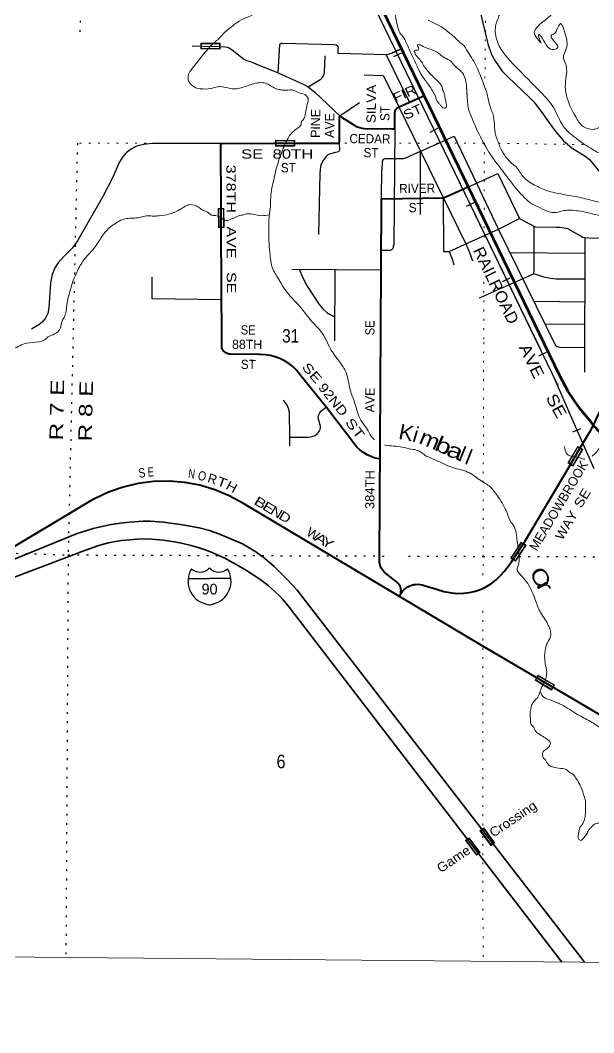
# Model space of a CAD drawing. Header units: feet. Extents: x -248627 to 3, y 0 to 184934.
# Drawn here: x -210296 to -202847, y 0 to 13142 of the extents above; entities that cross this region are included whole.
import ezdxf
from ezdxf.enums import TextEntityAlignment as Align

# ---------------------------------------------------------------- set-up
doc = ezdxf.new("R2010")
doc.units = ezdxf.units.FT
doc.header["$LTSCALE"] = 80
doc.linetypes.add('DOTTED', pattern=[1.5, 0.3, -1.2])
for name, color, linetype, lineweight in [('15', 7, 'Continuous', 25), ('17', 7, 'Continuous', 25), ('18', 7, 'Continuous', 35), ('23', 7, 'Continuous', 70), ('26', 7, 'Continuous', 40), ('29', 7, 'Continuous', 25), ('31', 7, 'Continuous', 13), ('34', 7, 'Continuous', 25), ('39', 7, 'Continuous', 13), ('4', 7, 'Continuous', 13), ('41', 7, 'Continuous', 13), ('55', 7, 'Continuous', 13), ('6', 7, 'DOTTED', 25), ('61', 7, 'Continuous', 13), ('7', 7, 'DOTTED', 13)]:
    doc.layers.add(name, color=color, linetype=linetype, lineweight=lineweight)
doc.layers.add('27', color=7, linetype='Continuous')
doc.layers.add('45', color=7, linetype='Continuous')

msp = doc.modelspace()

# ---------------------------------------------------------------- linework, layer by layer
at = {"layer": '15'}
for p, q in [((-207840.72, 6028.21), (-207837.82, 6031.12)), ((-207834.65, 6028.74), (-207838.08, 6031.12)), ((-208113.43, 5896.74), (-207837.02, 5896.74)), ((-207837.02, 5551.16), (-207900.91, 5569.12)), ((-207837.55, 5550.9), (-207773.92, 5569.64))]:
    msp.add_line(p, q, dxfattribs=at)
msp.add_lwpolyline([(-207561.66, 5896.74), (-207837.55, 5896.74), (-207837.02, 5896.74)], dxfattribs=at)
for centre, radius, start, end in [((-207810.8, 5861.64), 306.13, 148.44435, 254.43381), ((-207959.4, 6144.24), 165.66, 227.34222, 315.81146), ((-207715.71, 6144.24), 165.66, 224.18805, 312.69377), ((-207864.31, 5861.64), 306.13, 283.08093, 31.62481)]:
    msp.add_arc(centre, radius, start, end, dxfattribs=at)
at = {"layer": '18'}
for points in [[(-212083.8, 5448.52), (-209555.09, 6478.73), (-209445.46, 6515.29), (-209348.37, 6544.73), (-209137.52, 6591.83), (-208998.26, 6613.42), (-208877.63, 6627.16), (-208700.13, 6640.89), (-208610.89, 6640.89), (-208434.36, 6627.16), (-208189.83, 6593.98), (-207971.46, 6552.58), (-207838.1, 6517.25), (-207716.19, 6475.03), (-207520.34, 6395.57), (-207408.55, 6344.54), (-207320.93, 6293.88), (-207237.9, 6242.48), (-207123.16, 6160.06), (-206998.01, 6050.51), (-206819.15, 5875.48), (-206701.26, 5742.89), (-202966.43, 917.01)], [(-211973.55, 5309.81), (-209471.04, 6255.67), (-209286.59, 6320.99), (-209231.67, 6338.65), (-209149.71, 6357.83), (-209059.07, 6377.9), (-208980.61, 6389.68), (-208874.7, 6399.49), (-208776.62, 6405.38), (-208638.35, 6409.3), (-208540.28, 6401.45), (-208438.29, 6391.64), (-208293.14, 6370.05), (-208184.28, 6348.46), (-208077.39, 6324.91), (-207971.37, 6294.47), (-207883.21, 6266.03), (-207787.1, 6226.78), (-207637.05, 6158.09), (-207460.53, 6061.92), (-207358.53, 5999.12), (-207172.2, 5877.44), (-207076.59, 5805.51), (-206995.67, 5732.2), (-206930.95, 5671.36), (-206883.87, 5622.3), (-206816.2, 5539.87), (-203260.82, 915.44)]]:
    msp.add_lwpolyline(points, dxfattribs=at)
at = {"layer": '23'}
msp.add_line((-204477.11, 10983.1), (-205049.84, 12165.81), dxfattribs=at)
for points in [[(-205049.84, 12165.81), (-205861.17, 13841.24), (-205988.3, 14089.45), (-206002.1, 14116.08), (-206259.07, 14612.28), (-206288.17, 14676.46), (-206335.13, 14784.99), (-206384.12, 14934.47), (-206426.54, 15066.88), (-206591.23, 15505.11), (-206599.91, 15525.84), (-206603.83, 15534.8), (-206628.88, 15583.61), (-206658.89, 15629.53), (-206693.54, 15672.06), (-206830.1, 15827.75), (-206831.96, 15829.87), (-207326.86, 16348.9)], [(-202851.66, 7886.06), (-202882.27, 7923.95), (-203025.87, 8101.71), (-203045.46, 8129.74), (-203048.87, 8134.21), (-203178.33, 8323.86), (-203287.25, 8525.99), (-204477.11, 10983.1)], [(-195877.82, 845.18), (-196796.17, 1663.35), (-197924.98, 2838.53), (-199045.9, 3973.36), (-201982.33, 6989.02), (-202596.14, 7619.39), (-202796.49, 7825.14), (-202821.52, 7850.85), (-202831.54, 7861.14), (-202851.66, 7886.06)]]:
    msp.add_lwpolyline(points, dxfattribs=at)
at = {"layer": '26'}
for p, q in [((-203023.19, 7591.49), (-203023.18, 7591.5)), ((-205370.45, 5660.59), (-205370.08, 5661.35)), ((-205358.21, 5689.87), (-205358.01, 5690.18))]:
    msp.add_line(p, q, dxfattribs=at)
for points in [[(-206729.88, 11546.13), (-206704.36, 11546.17), (-206176.91, 11547.07), (-206151.91, 11547.11), (-206151.59, 11572.29), (-206147.7, 11879.52), (-206147.41, 11902.31), (-206122.38, 11886.33), (-205948.77, 11775.48), (-205918.64, 11760.87), (-205887.14, 11749.48), (-205854.62, 11741.45), (-205826.86, 11737.37), (-205459.64, 11733.65), (-205430.87, 11733.36), (-205430.63, 11758.4), (-205428.8, 11946.92), (-205427.46, 11956.15), (-205425.16, 11965.19), (-205421.93, 11973.93), (-205417.8, 11982.29), (-205412.82, 11990.18), (-205407.04, 11997.5), (-205400.53, 12004.17), (-205393.36, 12010.13), (-205385.61, 12015.31), (-205377.35, 12019.64), (-205376.22, 12020.15), (-205076.18, 12154.05), (-205049.84, 12165.81)], [(-207685.23, 10450.18), (-207686.29, 10725.07), (-207689.32, 11519.49), (-207689.42, 11544.5), (-207673.56, 11544.53), (-207006.86, 11545.66), (-206729.88, 11546.13)], [(-205358.01, 5690.18), (-205354.19, 5704.62), (-205351.62, 5721.18), (-205350.79, 5737.92), (-205351.72, 5754.65), (-205352.97, 5762.37), (-205358.77, 5787.39), (-205372.56, 5812.37), (-205374.64, 5815.8), (-205386.29, 5831.13), (-205399.48, 5845.15), (-205414.06, 5857.71), (-205429.88, 5868.68), (-205553.33, 5964.21), (-205563.87, 5973.54), (-205578.91, 5989.36), (-205592.21, 6006.67), (-205603.63, 6025.27), (-205613.05, 6044.96), (-205620.35, 6065.53), (-205625.46, 6086.75), (-205628.33, 6108.39), (-205631.41, 6147.3), (-205609.51, 9901.69), (-205604.12, 10826.13), (-204804.06, 10836.33), (-204798.7, 10836.4), (-204527.11, 10956.39), (-204477.11, 10983.1)], [(-202851.66, 7886.06), (-202814.07, 7958.36), (-202067.41, 9569.98), (-201894.31, 9894.39), (-201883.26, 9915.63), (-201830.81, 10002.24), (-201713.5, 10183.23), (-201648.79, 10294.62), (-201577.04, 10433.65), (-201573.1, 10442.8), (-201559.57, 10480.84), (-201550.1, 10520.08), (-201544.78, 10560.11), (-201543.67, 10600.46), (-201543.63, 10610.38), (-201552.82, 10700.14)], [(-205627.67, 7446.46), (-205634.22, 7447.58), (-205688.51, 7460.18), (-205741.18, 7478.38), (-205791.67, 7501.99), (-205839.41, 7530.75), (-205883.88, 7564.34), (-205924.6, 7602.39), (-205961.11, 7644.5), (-205993.03, 7690.18), (-206320.01, 8117.23), (-206667.18, 8548.83), (-206709.16, 8599.78), (-206756.24, 8646.06), (-206807.9, 8687.16), (-206863.58, 8722.64), (-206922.65, 8752.1), (-206984.48, 8775.23), (-207048.4, 8791.77), (-207113.69, 8801.54), (-207179.64, 8804.43), (-207198.44, 8803.98), (-207563.12, 8806.9), (-207574.79, 8807.02), (-207586.38, 8808.36), (-207597.77, 8810.9), (-207608.82, 8814.61), (-207619.44, 8819.47), (-207629.48, 8825.4), (-207638.85, 8832.35), (-207647.44, 8840.25), (-207655.16, 8849), (-207661.92, 8858.51), (-207667.66, 8868.67), (-207672.29, 8879.37), (-207675.79, 8890.51), (-207678.1, 8901.94), (-207679.2, 8913.56), (-207679.08, 8925.22), (-207678.75, 8929.3), (-207679.63, 8984.78), (-207685.12, 10422.17), (-207685.23, 10450.18)], [(-203023.18, 7591.5), (-202888.77, 7814.69), (-202851.66, 7886.06)], [(-203759.39, 6350.27), (-203743.97, 6376.2), (-203166.94, 7346.88), (-203023.18, 7591.5)], [(-205370.08, 5661.35), (-207405.39, 6873.02), (-207582.47, 6969.99), (-207768.71, 7047.91), (-207962.07, 7105.94), (-208160.44, 7143.44), (-208361.65, 7160), (-208563.48, 7155.43), (-208763.73, 7129.79), (-208960.21, 7083.36), (-209150.75, 7016.65), (-209333.28, 6930.39), (-209373.59, 6908.06), (-210578.22, 6191.51), (-210683.74, 6132.24)], [(-205358.01, 5690.18), (-205347.98, 5706.16), (-205329.92, 5730.07), (-205309.47, 5751.96), (-205287.27, 5771.21), (-205262.22, 5788.78), (-205237.27, 5800.8), (-205211.26, 5810.12), (-205184.36, 5816.69), (-205156.92, 5820.42), (-205129.24, 5821.25), (-205101.63, 5819.19), (-205074.38, 5814.25), (-205048.86, 5806.85), (-204888.16, 5755.73), (-204794.6, 5729.24), (-204769.7, 5722.19), (-204744.6, 5717.55), (-204693.09, 5708.03), (-204615.52, 5701.97), (-204537.74, 5704.05), (-204460.6, 5714.25), (-204384.95, 5732.46), (-204311.62, 5758.48), (-204241.42, 5792.01), (-204175.1, 5832.71), (-204113.4, 5880.11), (-204056.99, 5933.7), (-204007.19, 5991.98), (-203915.37, 6113.01), (-203759.39, 6350.27)], [(-205370.08, 5661.35), (-205364.44, 5672.76), (-205358.48, 5688.42), (-205358.01, 5690.18)], [(-203375.63, 4481.57), (-203616.89, 4623.2), (-204288.98, 5017.74), (-205370.08, 5661.35)], [(-199536.03, 2212.92), (-199771.31, 2366.99), (-199947.81, 2476.32), (-200775.72, 2955.31), (-203349.73, 4466.36), (-203375.63, 4481.57)]]:
    msp.add_lwpolyline(points, dxfattribs=at)
at = {"layer": '29'}
for p, q in [((-208064.61, 12808.29), (-207950.81, 12806.8)), ((-205350.02, 12770.29), (-205466.54, 12718.84)), ((-205545.51, 12693.92), (-205244.57, 12082.95)), ((-207237.69, 12578.48), (-206945, 12461.62)), ((-206554.47, 12279.72), (-206464.61, 12205.04)), ((-206464.61, 12205.04), (-206145.27, 11902.15)), ((-206147.41, 11902.31), (-205888.4, 12073.19)), ((-205381.71, 12028.86), (-204510.31, 10238.07)), ((-207698.56, 11544.49), (-208579.89, 11543)), ((-205100.02, 11439.32), (-205099.86, 10618.93)), ((-205604.12, 10826.13), (-205600.68, 11196.85)), ((-204804.06, 10836.33), (-204797.39, 10140.43)), ((-203624.23, 10468.46), (-203624.75, 9875.86)), ((-202962.38, 10322.44), (-202967.55, 8573.23)), ((-202962.38, 10322.44), (-202855.22, 10313.39)), ((-202855.22, 10313.39), (-202237.37, 10361.5)), ((-204797.39, 10140.43), (-204723.48, 10139.77)), ((-203936.37, 10126.89), (-202963.31, 10116.9)), ((-206769.71, 9912.96), (-205608.87, 9901.7)), ((-206209.97, 9904.96), (-206213.76, 8981.68)), ((-203650.76, 9837.68), (-204334.64, 9536.04)), ((-203335.96, 9787.56), (-202965.32, 9783.85)), ((-203623.46, 9497.77), (-202968.01, 9487.02)), ((-203479.74, 9200.94), (-202965.71, 9196.16)), ((-203291.7, 8900.49), (-202966.6, 8895.76)), ((-206793.24, 7618.93), (-206795.51, 7729.19))]:
    msp.add_line(p, q, dxfattribs=at)
for points in [[(-205068.56, 14839.2), (-204706.08, 14157.66), (-204412.37, 13508.54), (-204366.34, 13383.54), (-204315.93, 13219.06), (-204223.87, 12837.48), (-204174.55, 12699.33), (-204123.05, 12605.03), (-204038.66, 12482.22), (-203965.24, 12407.66), (-203680.3, 12140.12), (-203623.31, 12078.71), (-203509.33, 11929.59)], [(-207950.81, 12806.8), (-207696.28, 12803.44), (-207633.81, 12799.05), (-207607.24, 12793.58), (-207582.31, 12783.7), (-207525.32, 12746.42), (-207390.53, 12637.88), (-207373.55, 12627.45), (-207356.56, 12620.33), (-207296.29, 12602.79), (-207237.69, 12578.48)], [(-206945, 12461.62), (-206924.79, 12827.52), (-206920.13, 12835.2), (-206912.74, 12840.68), (-206904.24, 12844.52), (-206888.63, 12846.16), (-206215.78, 12827.52), (-206194.94, 12823.14), (-206179.62, 12814.37), (-206170.29, 12800.66), (-206165.98, 12783.05)], [(-205545.51, 12693.92), (-206165.98, 12711.86), (-206165.98, 12783.05)], [(-205545.51, 12693.92), (-205505.69, 12704.73), (-205461.31, 12720.63), (-205346.24, 12772.71)], [(-206554.47, 12279.72), (-206391.66, 12378.02), (-206374.13, 12394.47), (-206359.88, 12416.4), (-206350.02, 12441.62), (-206343.45, 12466.83), (-206334.68, 12678.45)], [(-206945, 12461.62), (-206619.6, 12313.33), (-206554.47, 12279.72)], [(-205829.06, 12435.61), (-205583.44, 12426.69), (-205379.71, 12024.82)], [(-203509.33, 11929.59), (-203357, 11714.68), (-203240.83, 11576.52), (-203133.43, 11486.61), (-202960.28, 11379.15), (-202902.2, 11333.1), (-202861.64, 11287.05), (-202767.39, 11168.63)], [(-203480.44, 11888.86), (-203435.42, 11824.51), (-203324.77, 11675.99)], [(-205430.93, 11727.51), (-205445.48, 10230.89), (-205446.62, 10220.64)], [(-205100.02, 11439.32), (-204660.44, 11639.29), (-204083.5, 10427.73), (-203346.71, 8929.63)], [(-208579.89, 11543), (-208696.26, 11529.36), (-208785.03, 11507.43), (-208856.25, 11467.95), (-208920.92, 11419.71), (-208970.23, 11367.08), (-209012.97, 11296.91), (-209091.87, 11103.94), (-209227.76, 10845.18), (-209552.14, 10279.41), (-209622.27, 10182.92), (-209731.86, 10077.66), (-209804.19, 9992.14), (-209845.83, 9928.54), (-209880.9, 9840.83), (-209902.82, 9735.57), (-209924.74, 9411.02), (-209940.08, 9334.27), (-209968.57, 9275.06), (-210010.22, 9224.62), (-210056.24, 9187.34), (-210148.29, 9134.72)], [(-206151.91, 11547.11), (-206151.41, 11460.29), (-206156.34, 11441.67), (-206164.56, 11433.98), (-206199.63, 11427.4), (-206280.72, 11403.28), (-206300.99, 11393.42), (-206322.91, 11372.59), (-206361.81, 11322.15), (-206387.56, 11276.11), (-206396.87, 11245.4), (-206403.45, 11157.69), (-206423.17, 10359.51)], [(-205100.02, 11439.32), (-205291.31, 11352.88), (-205320.9, 11345.21), (-205361.44, 11341.92), (-205432.68, 11343.01)], [(-205432.68, 11343.01), (-205559.8, 11344.11), (-205571.85, 11340.82), (-205581.72, 11334.24), (-205590.48, 11321.08), (-205594.87, 11304.64), (-205600.68, 11196.85)], [(-204502.11, 10967.44), (-204094.89, 11151.15), (-203813.09, 10569.91)], [(-204723.48, 10139.77), (-204429.33, 10275.42), (-204083.48, 10431.76), (-203813.09, 10569.91)], [(-203813.09, 10569.91), (-203610.17, 10460.35), (-203337.37, 10455.41), (-203287.67, 10455.41)], [(-203287.67, 10455.41), (-203230.51, 10449.4), (-203207.5, 10445.02), (-203188.87, 10438.44), (-203088.05, 10381.43), (-203012.44, 10337.57), (-202990.53, 10327.7), (-202962.38, 10322.44)], [(-205607.89, 10155.88), (-205492.95, 10156.62), (-205473.23, 10164.3), (-205456.79, 10179.65), (-205449.12, 10196.09), (-205446.62, 10220.64)], [(-204723.48, 10139.77), (-204685.83, 10046.98), (-204665.01, 9965.85)], [(-204510.31, 10238.07), (-204460.08, 10128.12), (-204420.63, 10019.57)], [(-206674.64, 9911.77), (-206627.75, 9798.08), (-206568.57, 9692.82), (-206412.95, 9453.8), (-206366.92, 9396.78), (-206314.32, 9350.73), (-206272.68, 9324.41), (-206215.69, 9293.71)], [(-203650.76, 9837.68), (-203635.97, 9848.02), (-203628.85, 9856.79)], [(-203628.85, 9856.79), (-203625.01, 9868.85), (-203624.75, 9875.86)], [(-203628.85, 9856.79), (-203514.34, 9817.87), (-203472.7, 9805.81), (-203434.34, 9797.59), (-203406.95, 9793.2), (-203371.88, 9789.36), (-203335.96, 9787.56)], [(-208586.38, 9808.42), (-208589.27, 9529.66), (-207681.31, 9518.91)], [(-203346.71, 8929.63), (-203336.54, 8918.28), (-203321.2, 8907.32), (-203311.34, 8902.93), (-203291.7, 8900.49)], [(-206795.51, 7729.19), (-206800.38, 8053.61), (-206811.34, 8101.85), (-206831.06, 8145.71), (-206874.9, 8209.3)], [(-206795.51, 7729.19), (-206546.13, 7731.25), (-206528.04, 7733.45), (-206507.22, 7737.83), (-206467.23, 7753.18), (-206437.08, 7777.3), (-206414.63, 7803.61), (-206398.73, 7836.51), (-206394.34, 7852.96), (-206394.9, 7871.6), (-206419.01, 7950.54), (-206425.03, 7980.15), (-206421.2, 8011.94), (-206405.3, 8048.13), (-206390.52, 8066.76), (-206324.76, 8119.39)]]:
    msp.add_lwpolyline(points, dxfattribs=at)
at = {"layer": '31'}
for p, q in [((-207949.16, 12845.31), (-207699.17, 12843.13)), ((-207699.17, 12843.13), (-207699.82, 12768.13))]:
    msp.add_line(p, q, dxfattribs=at)
msp.add_lwpolyline([(-207699.82, 12768.13), (-207949.81, 12770.31), (-207949.16, 12845.31)], dxfattribs=at)
msp.add_lwpolyline([(-207941.23, 12837.24), (-207707.23, 12835.2), (-207707.74, 12776.19), (-207941.74, 12778.23)], close=True, dxfattribs=at)
at = {"layer": '34'}
for p, q in [((-205442.38, 12670.12), (-205342.83, 12718.33)), ((-204971.5, 11691.75), (-204871.95, 11739.96)), ((-204501.84, 10727.87), (-204402.29, 10776.08)), ((-204030.96, 9749.49), (-203931.41, 9797.7)), ((-203561.28, 8785.63), (-203461.73, 8833.83)), ((-203117.85, 7799.17), (-203016.51, 7843.49))]:
    msp.add_line(p, q, dxfattribs=at)
at = {"layer": '34', "lineweight": 13}
msp.add_line((-203358.8, 8490.24), (-203532.25, 8848.42), dxfattribs=at)
msp.add_lwpolyline([(-203532.7, 8849.3), (-206054.55, 14057.02), (-206301.26, 14521.24)], dxfattribs=at)
at = {"layer": '34'}
msp.add_lwpolyline([(-206053.56, 14057.51), (-203531.71, 8849.79), (-203531.26, 8848.91), (-203313.67, 8399.58), (-203343.64, 8458.19), (-203027.51, 7735.4), (-202846.06, 7323.81)], dxfattribs=at)
at = {"layer": '34', "lineweight": 13}
for start, end in [(203.51525, 203.73193), (203.73193, 203.85002)]:
    msp.add_arc((-3247.46, 95565.54), 218235.38, start, end, dxfattribs=at)
at = {"layer": '39'}
msp.add_line((-204499.65, 12271.36), (-204491.47, 12149.28), dxfattribs=at)
for points in [[(-206547.65, 15238.68), (-206365.11, 15267.82), (-206232.16, 15279.45), (-206075.21, 15254.72), (-206002.56, 15257.09), (-205825.72, 15207.48), (-205674.95, 15146.48), (-205522.3, 15055.23), (-205476.13, 15018.78), (-205434.08, 14962.19), (-205386.26, 14839.05), (-205372.4, 14782.56), (-205374.62, 14732.17), (-205417.41, 14609.35), (-205446.3, 14440.11), (-205450.39, 14424), (-205483.84, 14123.74), (-205488.57, 13952.41), (-205491.2, 13803.24), (-205480.11, 13561.29), (-205433.07, 13248.66), (-205392.63, 13051.41)], [(-203744.53, 13533.06), (-203617.24, 13637.45), (-203550.22, 13778.33), (-203436.73, 13955.33), (-203289.27, 14067.71), (-203063.41, 14151.59), (-202763.09, 14223.12), (-202477, 14264.45), (-202179.02, 14257.37), (-201837.15, 14149.33), (-201632.16, 14053.87), (-201597.97, 14043.67), (-201557.89, 13997.16), (-201365.28, 13829.17), (-201243.24, 13637.24), (-201177.44, 13479.76), (-201175.87, 13381.23), (-201287.85, 13072.94), (-201407.62, 12835.48), (-201469.18, 12555.48), (-201563.36, 12176.82), (-201782.04, 11883.26), (-202078.48, 11775.43), (-202324.43, 11703.71), (-202477.56, 11678.04), (-202570.22, 11670.3), (-202556.4, 11603.73), (-202566.77, 11529.17), (-202647.18, 11561.71), (-202677.62, 11505.37), (-202728.3, 11420.88), (-202869.06, 11467.74), (-203051.79, 11591.34), (-203242.35, 11767.39), (-203370.23, 12009.75), (-203536.53, 12209.9), (-203863.38, 12541.65), (-204089.68, 12840.79), (-204125.09, 13044.53), (-204078.15, 13197.57), (-203980.88, 13348.43), (-203849.56, 13454.81), (-203744.53, 13533.06)], [(-206042.88, 13938.66), (-206086.71, 13926.27), (-206175.3, 13928.59), (-206235.66, 13940.9), (-206388.45, 13997.88), (-206469.03, 13990.1), (-206547.66, 13964.16), (-206775.73, 13833.92), (-206785.84, 13823.88), (-206796.06, 13787.63), (-206832.53, 13733.33), (-206846.8, 13689.03), (-206919.91, 13538.09), (-206972.56, 13465.7), (-206986.75, 13443.57), (-207122.22, 13306.96), (-207221.16, 13240.78), (-207483.46, 13110.66), (-207552.13, 13058.49), (-207622.84, 13002.29), (-207732.04, 12889.78), (-207787.75, 12843.65)], [(-203337.45, 13292.55), (-203176.8, 13508.91), (-203113.72, 13667.95), (-203034.57, 13820.88), (-202836.72, 13947.19), (-202580.8, 13994.68), (-202186.21, 13977.18), (-201864.29, 13915.58), (-201635.25, 13791.81), (-201424.55, 13615.69), (-201350.62, 13476.34), (-201464.77, 13138.06), (-201605.1, 12799.88), (-201716.66, 12602.71), (-201812.55, 12296.62), (-201897.9, 12107.43), (-202067.45, 12007.22), (-202389.89, 11943.84), (-202635.87, 11864.06), (-202827.71, 11729.66), (-202984.63, 11764.48), (-203080.77, 11887.78), (-203202.46, 12166.4), (-203215.91, 12321.68), (-203210.87, 12567.6), (-203240.73, 12652.37), (-203203.99, 12773.2), (-203221.26, 12978.88), (-203281.18, 13098.03), (-203329.87, 13009.5), (-203368.32, 12963.27), (-203392.52, 12953.27), (-203344.63, 12848.28), (-203314.67, 12787.7), (-203387.27, 12761.74), (-203455.54, 12808.35), (-203513.53, 12905.31), (-203561.65, 12955.88), (-203559.79, 12919.58), (-203531.88, 12850.95), (-203577.98, 12901.5), (-203619.92, 12986.32), (-203569.25, 13066.78), (-203417.7, 13197.28), (-203337.45, 13292.55)], [(-205392.63, 13051.41), (-205374.51, 12995.41), (-205326.16, 12930.94), (-205293.92, 12877.21), (-205280.49, 12844.97), (-205262.06, 12811.6)], [(-204998.58, 13142.32), (-204894.07, 13093.57), (-204761.52, 13010.46), (-204701.32, 12959.85), (-204683.26, 12945.68), (-204550.85, 12826.28), (-204530.7, 12809.01), (-204514.78, 12783.82), (-204450.76, 12682.8), (-204342.85, 12482.85), (-204277.1, 12313.28), (-204231.33, 12182.09), (-204193.72, 12022.7), (-204171.82, 11964.16), (-204159.87, 11931.86), (-204118.75, 11647.48), (-204092.89, 11570.78), (-204065, 11498.11), (-203888.76, 11265.67), (-203870.7, 11251.49), (-203776.57, 11128.19), (-203680.27, 11041.17), (-203595.9, 10992.5), (-203429.06, 10923.38), (-203328.48, 10898.83), (-202899.95, 10812.67), (-202767.18, 10779.95), (-202475.3, 10758.78), (-202259.94, 10737.87), (-202179.39, 10737.59), (-202014.23, 10749.11), (-201889.25, 10782.94), (-201844.87, 10802.95), (-201786.43, 10814.84), (-201715.81, 10850.88), (-201535.82, 10905.02)], [(-207787.75, 12843.65), (-207869.51, 12755.19), (-208061.79, 12515.97), (-208100.27, 12461.68), (-208114.54, 12419.39), (-208116.7, 12383.11), (-208096.78, 12330.63), (-208074.73, 12306.36), (-208064.7, 12296.25), (-208038.61, 12276), (-207960.17, 12253.55), (-207821.22, 12257.1), (-207732.53, 12278.96), (-207702.32, 12280.87), (-207563.49, 12256.2), (-207486.98, 12253.91), (-207408.39, 12269.77), (-207243.05, 12323.62), (-207144.36, 12331.34), (-207112.16, 12325.18), (-206979.55, 12256.18), (-206927.26, 12241.88), (-206911.16, 12239.81), (-206874.94, 12233.64), (-206764.18, 12237.28), (-206681.76, 12202.72), (-206601.32, 12178.25), (-206563.22, 12139.82), (-206561.47, 12075.3), (-206575.79, 12020.92), (-206590.2, 11944.37), (-206620.78, 11851.74), (-206643.05, 11823.6), (-206647.2, 11793.37), (-206681.61, 11751.16), (-206744.22, 11703), (-206798.83, 11644.73), (-206835.7, 11581.66)], [(-205262.06, 12811.6), (-205218.58, 12707.15), (-205150.78, 12564.94), (-205069.03, 12408.08), (-205029.56, 12354.08), (-204951.02, 12241.26), (-204911.78, 12175.15)], [(-204911.78, 12175.15), (-204908.76, 12170.06), (-204898.78, 12133.72), (-204891.2, 12108.16), (-204866.88, 12073.61), (-204842.16, 12045.06), (-204818.24, 12014.91), (-204790.35, 12001.23), (-204766.45, 12004.34), (-204758.89, 12040.5), (-204778.86, 12126.4), (-204785.25, 12172.81), (-204800.29, 12218.35), (-204809.69, 12244.55), (-204822.36, 12291.36), (-204847.08, 12325.51), (-204893.72, 12371.81), (-205020.47, 12504.46), (-205068.72, 12573.59), (-205106.19, 12631.62), (-205156.02, 12688.7), (-205172.77, 12721.75), (-205175.57, 12749.77), (-205159.24, 12753.98), (-205127.77, 12755.98), (-205120.61, 12772.5), (-205132.97, 12802.8), (-205135.37, 12822.4), (-205117.05, 12825.04), (-205064.05, 12801.26), (-204955.66, 12760.54), (-204859.62, 12712.45), (-204803.03, 12666.28), (-204722.13, 12622.41), (-204643.21, 12543.66), (-204551.14, 12458.25), (-204513.64, 12373.77), (-204499.65, 12271.36), (-204491.47, 12149.28)], [(-204491.47, 12149.28), (-204465.81, 11961.15), (-204411.97, 11833.96), (-204378.06, 11755.22), (-204208.24, 11430.07), (-204198.24, 11413.91), (-204041.17, 11200.84), (-203978.04, 11116.23), (-203773.62, 10866.12), (-203675.32, 10777.07), (-203570.85, 10720.26), (-203335.56, 10646.87), (-203254.93, 10666.75), (-203170.32, 10676.53), (-202977.11, 10653.68), (-202852.38, 10627.04), (-202600.9, 10575.77), (-202494.2, 10569.35), (-202419.68, 10575.14), (-202347.18, 10576.9), (-202288.8, 10574.68), (-202043.03, 10602.05), (-201996.65, 10618.01), (-201928.12, 10633.9), (-201865.55, 10671.98), (-201752.59, 10719.97), (-201610.62, 10781.3), (-201525.39, 10813.37)], [(-206835.7, 11581.66), (-206873.95, 11495.81), (-206886.15, 11465.61), (-206922.79, 11368.98), (-207008.65, 11054.8), (-207043.87, 10815.02), (-207046.24, 10728.35), (-207062.87, 10601.4), (-207067.69, 10409.91), (-207064.36, 10240.56), (-207050.85, 10097.38), (-207005.39, 9889.59), (-206963.4, 9818.88), (-206913.42, 9732.03), (-206703.07, 9469.22), (-206691.04, 9457.09), (-206518.75, 9242.8), (-206414.5, 9131.56), (-206340.43, 9026.47), (-206280.54, 8901.28), (-206168.47, 8733.57), (-206072.43, 8586.07), (-206007.09, 8335.91), (-205961.13, 8202.22), (-205897.41, 8004.82), (-205838.92, 7898.28), (-205784.61, 7827.25), (-205749.61, 7762.45), (-205695.97, 7696.84)], [(-212724.27, 5278.88), (-212768.65, 5332.07), (-212811.63, 5380.41), (-212887.1, 5469.04), (-212949.27, 5529.74), (-213131.61, 5748.09), (-213203.69, 5847.12), (-213247.55, 5954.12), (-213273.27, 6065.08), (-213275.21, 6081.22), (-213274.87, 6163.87), (-213244.23, 6270.6), (-213185.35, 6389.34), (-213146.84, 6449.68), (-213110.41, 6495.92), (-212987.16, 6598.3), (-212869.89, 6716.83), (-212677.87, 6893.56), (-212554.42, 7044.32), (-212388.45, 7253.4), (-212313.34, 7400.3), (-212250.57, 7484.75), (-212163.33, 7645.72), (-212084.51, 7716), (-212068.34, 7730.06), (-212034.04, 7748.08), (-211959.28, 7810.31), (-211943.04, 7842.51), (-211892.44, 7904.83), (-211870.23, 7920.88), (-211853.98, 7955.09), (-211782.99, 8079.83), (-211752.65, 8113.99), (-211744.5, 8136.14), (-211659.44, 8256.8), (-211627.1, 8284.91), (-211584.74, 8302.9), (-211336.99, 8324.22), (-211085.02, 8389.86), (-210873.22, 8481.86), (-210846.98, 8495.88), (-210598.19, 8769.17), (-210523.41, 8837.45), (-210440.68, 8879.5), (-210364.12, 8889.31), (-210279.39, 8927.32), (-210134.28, 8961.08), (-209981.12, 8992.8), (-209936.66, 9030.95), (-209870.09, 9060.96), (-209843.85, 9074.98), (-209783.22, 9131.21), (-209760.72, 9215.8), (-209722.13, 9296.3), (-209716.01, 9314.42), (-209697.59, 9386.93), (-209683.03, 9501.79), (-209654.39, 9610.55), (-209615.59, 9741.45), (-209566.78, 9860.22), (-209481.57, 10015.14), (-209337.91, 10183.98), (-209234.6, 10334.81), (-209123.33, 10461.43), (-209036.51, 10519.59), (-208937.67, 10563.59), (-208766.45, 10579.12), (-208697.91, 10597.03), (-208617.34, 10604.81), (-208581.11, 10600.65), (-208520.7, 10602.46), (-208280.87, 10654.03), (-208206.19, 10696.11), (-208135.55, 10736.18), (-208099.26, 10748.15), (-208012.73, 10733.73)], [(-208012.73, 10733.73), (-207954.49, 10697.24), (-207922.37, 10674.96), (-207882.15, 10660.71), (-207813.88, 10614.1), (-207761.56, 10605.86), (-207644.33, 10549.2)], [(-207644.33, 10549.2), (-207638.98, 10546.97), (-207570.48, 10554.79), (-207425.28, 10610.73), (-207411.17, 10612.7), (-207382.94, 10622.68), (-207163.53, 10605.79), (-207060.77, 10616.67)], [(-205560.41, 7629.53), (-205556.86, 7628.73), (-205335.48, 7601.75), (-205212.76, 7575.12), (-205172.51, 7568.93), (-205023.85, 7485.76)], [(-202867.68, 7483.7), (-202816.78, 7532.49), (-202731.62, 7675.33), (-202731.49, 7675.81)], [(-203225.23, 7608.51), (-203201.43, 7519.72), (-203047.14, 7471.45)], [(-205023.85, 7485.76), (-204873.1, 7420.73), (-204664.06, 7331.3), (-204583.6, 7310.86), (-204485.07, 7278.26), (-204312.36, 7166.78), (-204193.88, 7087.75), (-204083.71, 6948.27), (-203973.78, 6750.32), (-203917.92, 6623.13), (-203903.89, 6606.95), (-203844.31, 6405.15), (-203831.21, 6311.97)], [(-203047.14, 7471.45), (-202974.2, 7446.36), (-202964.14, 7444.18)], [(-203831.21, 6311.97), (-203816.63, 6126.8), (-203822.5, 6082.77), (-203841.92, 6008.01), (-203803.9, 5949.41), (-203721.74, 5854.38), (-203611.9, 5632.25), (-203544.11, 5468.72), (-203446.11, 5309.12), (-203416.18, 5240.48), (-203406.44, 5161.82), (-203418.7, 5117.52), (-203445.08, 5069.23), (-203453.2, 5053.13), (-203473.58, 4992.72), (-203484.21, 4855.68), (-203472.5, 4766.93), (-203458.88, 4649.96), (-203472.61, 4582.69)], [(-203472.16, 4583.78), (-203519.95, 4488.9), (-203550.48, 4410.39)], [(-203550.48, 4410.39), (-203587.01, 4339.96), (-203631.5, 4293.75), (-203666.11, 4201.14), (-203674.41, 4142.71), (-203670.63, 4082.22), (-203642.86, 3981.32), (-203632.81, 3975.24), (-203616.85, 3940.91), (-203566.75, 3882.28), (-203426.19, 3787.04), (-203412.17, 3768.85), (-203414.29, 3742.65), (-203456.81, 3686.35), (-203503.27, 3650.23), (-203511.52, 3601.87), (-203507.57, 3583.72), (-203483.55, 3549.36), (-203473.51, 3541.26), (-203457.54, 3508.95), (-203276.63, 3431.72), (-203186.14, 3403.18), (-203170.1, 3387), (-203129.92, 3364.68), (-203077.8, 3306.04), (-203013.84, 3192.93), (-202968.07, 3059.72), (-202958.14, 3027.43), (-202952.48, 2934.67), (-202956.96, 2823.81), (-202973.36, 2753.32), (-202979.48, 2733.18), (-203022.02, 2670.83), (-203048.67, 2556.02), (-203044.81, 2515.69), (-203016.7, 2497.45), (-202998.53, 2507.46), (-202933.75, 2591.9), (-202907.38, 2640.19), (-202864.92, 2682.38), (-202840.66, 2704.47), (-202788.24, 2722.43), (-202737.91, 2720.24), (-202645.44, 2681.62), (-202589.23, 2641.1), (-202573.18, 2624.92), (-202446.83, 2503.52), (-202356.87, 2343.95), (-202334.86, 2311.62), (-202277, 2180.38), (-202239.43, 2012.93), (-202223.66, 1932.24), (-202175.81, 1815.15), (-202147.77, 1778.77), (-202107.63, 1748.39), (-201977.13, 1655.2), (-201897.02, 1550.1), (-201761.21, 1277.47), (-201741.29, 1227.01), (-201727.54, 1142.29), (-201735.84, 1081.84), (-201756.23, 1021.44), (-201760.3, 1011.37), (-201778.67, 950.96), (-201781.56, 901.26)], [(-203541.16, 4433.45), (-203510.38, 4367.92), (-203434.03, 4327.33), (-203355.63, 4296.82), (-203291.3, 4270.39), (-203080.4, 4144.67), (-202887.53, 4039.17), (-202746.94, 3949.98), (-202654.52, 3901.27), (-202457.67, 3783.66), (-202419.57, 3745.23), (-202339.27, 3686.49), (-202178.47, 3617.39), (-202120.18, 3590.98), (-201985.68, 3491.73), (-201951.51, 3477.5), (-201943.51, 3465.37), (-201889.27, 3432.93), (-201782.96, 3333.78), (-201708.8, 3250.87), (-201530.42, 3048.66), (-201476.39, 2967.83), (-201382.23, 2850.58), (-201342.1, 2816.17), (-201233.92, 2682.74), (-201215.85, 2670.58), (-201115.72, 2537.18), (-200989.57, 2365.39), (-200885.54, 2199.72), (-200829.53, 2110.83), (-200809.45, 2096.65), (-200779.41, 2056.22), (-200697.48, 1904.75), (-200666.5, 1869.22), (-200633.46, 1803.73), (-200611.46, 1767.36), (-200561.44, 1690.58), (-200509.52, 1585.58), (-200487.92, 1450.43), (-200474.34, 1327.42), (-200478.77, 1228.65), (-200513.43, 1123.95), (-200604.7, 962.99), (-200671.41, 898.71), (-200675.01, 891.38)]]:
    msp.add_spline(points, degree=3, dxfattribs=at)
at = {"layer": '4'}
msp.add_lwpolyline([(-246606.45, 184933.97), (-215781.67, 184615.95), (-184956.48, 184340.33), (-154130.93, 184107.12), (-123305.1, 183916.31), (-92479.02, 183767.9), (-61652.78, 183661.9), (-30826.42, 183598.29), (0, 183577.08), (0, -0.01), (-31078.93, 21.37), (-62157.81, 85.49), (-93236.57, 192.37), (-124315.16, 342), (-155393.5, 534.37), (-186471.55, 769.49), (-217549.26, 1047.36), (-248626.55, 1367.98)], close=True, dxfattribs=at)
msp.add_lwpolyline([(-246606.45, 184933.97), (-215781.67, 184615.95), (-184956.48, 184340.33), (-154130.93, 184107.12), (-123305.1, 183916.31), (-92479.02, 183767.9), (-61652.78, 183661.9), (-30826.42, 183598.29), (0, 183577.08), (0, -0.01), (-31078.93, 21.37), (-62157.81, 85.49), (-93236.57, 192.37), (-124315.16, 342), (-155393.5, 534.37), (-186471.55, 769.49), (-217549.26, 1047.36), (-248626.55, 1367.98)], close=True, dxfattribs=at)
at = {"layer": '55'}
for points in [[(-204324.78, 2620.74), (-204275.38, 2657.73), (-204275.35, 2657.74)], [(-204275.35, 2657.74), (-204135.1, 2470.44), (-204133, 2467.64)], [(-204182.43, 2430.62), (-204323.19, 2618.59), (-204324.78, 2620.74)], [(-204133, 2467.64), (-204179.97, 2432.46), (-204182.43, 2430.62)]]:
    msp.add_lwpolyline(points, dxfattribs=at)
for points in [[(-204313.58, 2619.12), (-204276.96, 2646.54), (-204144.2, 2469.23), (-204180.81, 2441.82)], [(-204463.76, 2530.64), (-204322.32, 2339.84), (-204371.92, 2303.06), (-204513.37, 2493.85)], [(-204333.52, 2341.5), (-204465.43, 2519.45), (-204502.18, 2492.19), (-204370.27, 2314.25)]]:
    msp.add_lwpolyline(points, close=True, dxfattribs=at)
at = {"layer": '6'}
for p, q in [((-209469.14, 15294.81), (-209523.1, 12904.03)), ((-209553.75, 11545.71), (-209674.35, 6202.18)), ((-209674.35, 6202.18), (-209703.1, 971.04)), ((-209674.35, 6202.18), (-205540.19, 6187.77)), ((-205254.98, 6186.78), (-204286.1, 6183.4)), ((-204286.1, 6183.4), (-203912.52, 6182.37)), ((-203817.6, 6182.11), (-202189.43, 6177.63))]:
    msp.add_line(p, q, dxfattribs=at)
msp.add_lwpolyline([(-217498.82, 6382.48), (-214906.96, 6365.57), (-209674.35, 6202.18)], dxfattribs=at)
at = {"layer": '61'}
for p, q in [((-203023.18, 7591.5), (-203055.48, 7610.58)), ((-202990.9, 7572.43), (-203023.18, 7591.5))]:
    msp.add_line(p, q, dxfattribs=at)
for points in [[(-206979.88, 11545.7), (-206979.71, 11584.48), (-206729.72, 11583.37), (-206729.88, 11546.13)], [(-206971.88, 11545.66), (-206971.75, 11576.44), (-206737.75, 11575.41), (-206737.88, 11546.16)], [(-206979.88, 11545.7), (-206980.04, 11509.47), (-206730.04, 11508.37), (-206729.88, 11546.13)], [(-206737.88, 11546.16), (-206738.01, 11516.41), (-206972, 11517.43), (-206971.88, 11545.66)], [(-207685.23, 10450.18), (-207721.02, 10449.62), (-207724.97, 10699.59), (-207686.19, 10700.2)], [(-207685.36, 10458.18), (-207713.15, 10457.74), (-207716.84, 10691.72), (-207686.06, 10692.2)], [(-207685.23, 10450.18), (-207646.03, 10450.81), (-207649.98, 10700.78), (-207686.19, 10700.2)], [(-207686.06, 10692.2), (-207657.85, 10692.65), (-207654.16, 10458.68), (-207685.36, 10458.18)], [(-203150.01, 7375.36), (-203182.48, 7394.54), (-203055.32, 7609.79)], [(-203145.94, 7382.25), (-203171.52, 7397.36), (-203052.19, 7599.35), (-203027.24, 7584.61), (-203001.4, 7569.34)], [(-203150.01, 7375.36), (-203117.9, 7356.39), (-202990.75, 7571.64)], [(-203001.4, 7569.34), (-203120.72, 7367.35), (-203145.94, 7382.25)], [(-203894.8, 6140.12), (-203925.37, 6159.98), (-203789.16, 6369.61), (-203759.39, 6350.27)], [(-203890.44, 6146.83), (-203914.3, 6162.33), (-203786.81, 6358.54), (-203763.75, 6343.56)], [(-203894.8, 6140.12), (-203862.48, 6119.11), (-203726.27, 6328.75), (-203759.39, 6350.27)], [(-203763.75, 6343.56), (-203737.34, 6326.4), (-203864.83, 6130.18), (-203890.44, 6146.83)], [(-203375.63, 4481.57), (-203395.25, 4448.7), (-203609.92, 4576.81), (-203591.23, 4608.13)], [(-203584.36, 4604.03), (-203598.95, 4579.58), (-203398.02, 4459.67), (-203382.5, 4485.67)], [(-203375.63, 4481.57), (-203356.81, 4513.1), (-203571.49, 4641.22), (-203591.23, 4608.13)], [(-203382.5, 4485.67), (-203367.78, 4510.33), (-203568.72, 4630.25), (-203584.36, 4604.03)]]:
    msp.add_lwpolyline(points, dxfattribs=at)
at = {"layer": '7'}
for p, q in [((-204219.84, 16852.8), (-204261.11, 12290.86)), ((-206980.64, 11547.54), (-209553.7, 11547.96)), ((-206055.09, 11547.39), (-206729.76, 11547.5)), ((-204267.84, 11547.09), (-205458.44, 11547.29)), ((-204267.84, 11547.09), (-204272.17, 10274.98)), ((-202981.89, 11528.78), (-204075.96, 11544.36)), ((-204273.97, 9746.47), (-204276.64, 8963.41)), ((-204276.64, 8963.41), (-204286.15, 5854.95)), ((-204286.2, 5476.12), (-204286.56, 2656.2)), ((-204286.57, 2553.67), (-204286.58, 2450.78)), ((-204286.58, 2450.78), (-204285.34, 920.7))]:
    msp.add_line(p, q, dxfattribs=at)

# ---------------------------------------------------------------- texts
at = {"layer": '15'}
msp.add_text('90', height=140, dxfattribs=at).set_placement((-207837.36, 5688.63), align=Align.CENTER)
at = {"layer": '17'}
for s, rotation, width, p in [('RAILROAD', 295.839, 1.05, (-204420.45, 10155.85)), ('AVE', 295.839, 1.15, (-203821.62, 8895.47)), ('SE', 298.319, 1.2, (-203474.55, 8243.68))]:
    msp.add_text(s, height=150.9, rotation=rotation, dxfattribs=dict(at, width=width)).set_placement(p)
at = {"layer": '27'}
for s, rotation, width, p in [('SILVA', 89.444, 1.1, (-205679.6, 11805.52)), ('FIR', 24.05, 1.2, (-205422.68, 12072.28)), ('ST', 89.444, 0.95, (-205501.02, 11834.17)), ('ST', 24.05, 1.2, (-205288.43, 11849.16)), ('CEDAR', 359.42, 0.95, (-206021.84, 11547.13)), ('   SE  80TH   ', 359.991, 1.35, (-207609.11, 11346.44)), ('ST', 359.42, 0.95, (-205838.44, 11363.82)), ('378TH   AVE   SE', 270.219, 1.3, (-207618.56, 11266.58)), ('ST', 0.097, 0.95, (-206911.21, 11167.64)), ('RIVER', 0.73, 0.95, (-205373.57, 10897.62)), ('ST', 0.73, 0.95, (-205249.77, 10649.8)), ('SE', 89.666, 0.9, (-205695.75, 9052.82)), ('SE', 359.541, 0.9, (-207433.17, 9063.51)), ('ST', 359.541, 0.95, (-207431.25, 8615.83)), ('SE', 311.084, 1.35, (-206646.08, 8634.22)), ('92ND', 308.812, 1.2, (-206432.79, 8373.09)), ('ST', 307.44, 1.4, (-206082.37, 7922.01)), ('S', 8.81, 0.85, (-208753.28, 7201.8)), ('E', 2.754, 0.75, (-208637.96, 7218.05)), ('N', 352.71, 0.75, (-208120.03, 7202.32)), ('O', 347.072, 0.85, (-207998.95, 7181.84)), ('384TH', 89.666, 1.05, (-205696.47, 6796.67)), ('T', 339.322, 1.3, (-207756.08, 7112.21)), ('H', 331.336, 1.15, (-207636.41, 7065.39)), ('SE', 59.27, 1.2, (-203010.87, 6799.16)), ('B', 329.078, 1.4, (-207271.73, 6868.3)), ('E', 329.078, 1.35, (-207161.58, 6802.33)), ('N', 329.078, 1.25, (-207059.44, 6743.44)), ('D', 329.078, 1.25, (-206950.35, 6678.64)), ('WAY', 59.27, 1.1, (-203253.88, 6382.82)), ('W', 329.078, 1.05, (-206590.84, 6464.39)), ('A', 328.578, 1.45, (-206485.21, 6397.68)), ('Y', 328.578, 1.4, (-206397.61, 6345.98))]:
    msp.add_text(s, height=120, rotation=rotation, dxfattribs=dict(at, width=width)).set_placement(p)
for s, rotation, p in [('PINE', 89.273, (-206404.1, 11614.37)), ('AVE', 89.273, (-206220.42, 11614.42)), ('88TH', 359.541, (-207546.09, 8876.24)), ('AVE', 89.666, (-205695.92, 8052.3)), ('MEADOWBROOK', 59.27, (-203588.96, 6245.11)), ('R', 341.822, (-207873.13, 7151.04))]:
    msp.add_text(s, height=120, rotation=rotation, dxfattribs=at).set_placement(p)
at = {"layer": '41'}
for s, rotation, width, p in [('K', 348.854, 1.05, (-205392.78, 7710.76)), ('m', 337.502, 1.15, (-205130.97, 7656.89)), ('b', 336.513, 1.35, (-204929.75, 7569.5)), ('a', 338.645, 1.35, (-204775.29, 7496.08)), ('C', 299.526, 1.3, (-203690.82, 5975.67)), ('r', 297.177, 1.55, (-203599.63, 5816.72))]:
    msp.add_text(s, height=200, rotation=rotation, dxfattribs=dict(at, width=width)).set_placement(p)
for s, rotation, p in [('i', 343.502, (-205214.22, 7677.12)), ('l', 337.645, (-204619.57, 7429.3)), ('l', 338.645, (-204533.87, 7389.37))]:
    msp.add_text(s, height=200, rotation=rotation, dxfattribs=at).set_placement(p)
at = {"layer": '45', "width": 1.1}
msp.add_text('Game       Crossing', height=120, rotation=34.027, dxfattribs=at).set_placement((-204833.86, 2070.29))
at = {"layer": '6', "width": 1.35}
for s, p in [('R 7 E', (-209742.99, 7687.14)), ('R 8 E', (-209368.28, 7674.33))]:
    msp.add_text(s, height=175, rotation=88.707, dxfattribs=at).set_placement(p)
at = {"layer": '7'}
for s, width, p in [('31', 0.85, (-206894.85, 8958.48)), ('6', 0.9, (-206968.01, 3433.18))]:
    msp.add_text(s, height=175, rotation=359.8, dxfattribs=dict(at, width=width)).set_placement(p)

doc.saveas('drawing.dxf')
